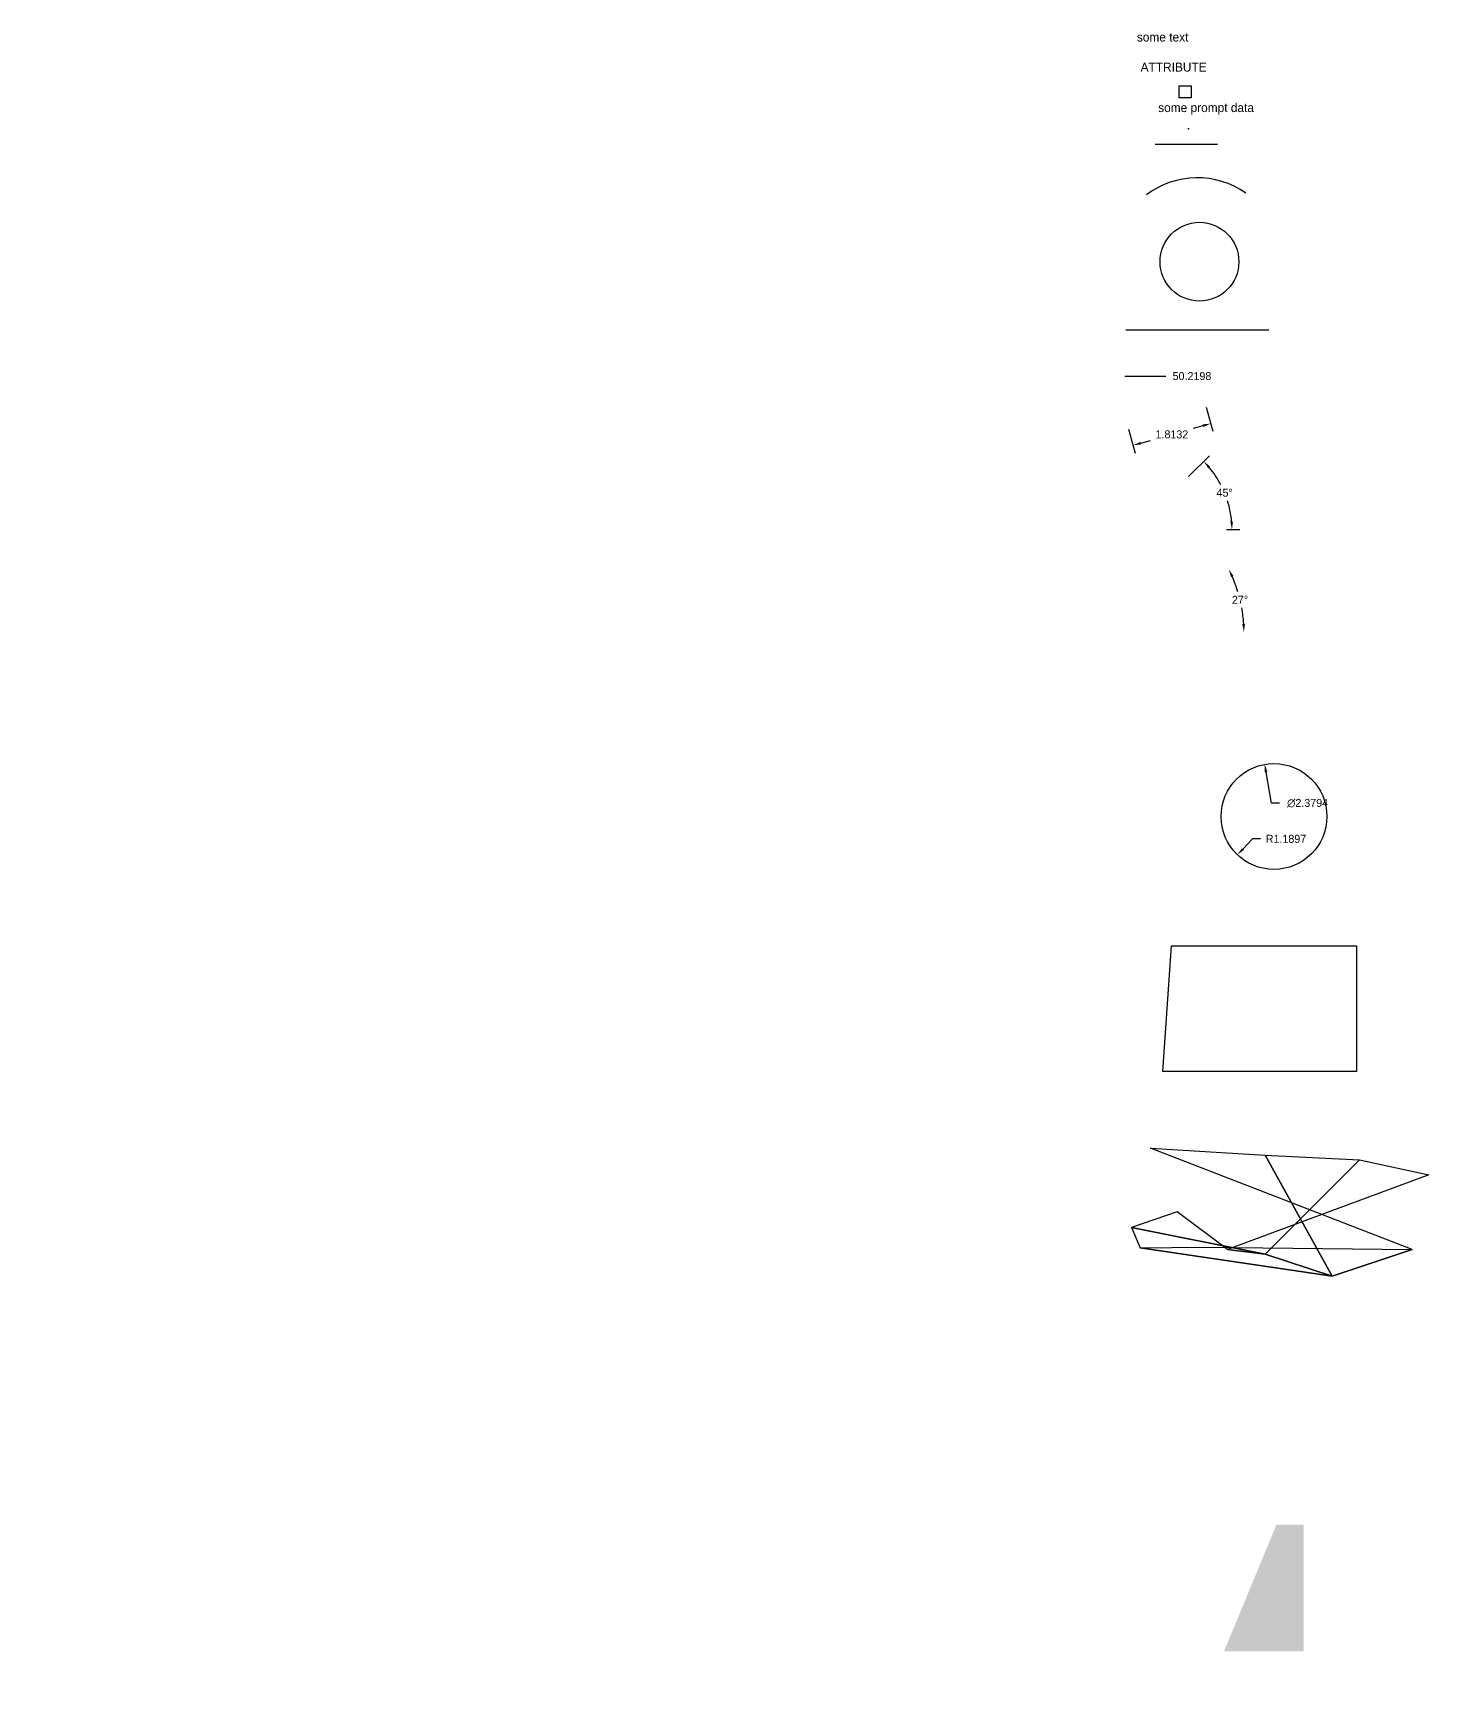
# Model space of a CAD drawing. Header units: inches. Extents: x 0 to 36.5, y -16.7 to 57.9.
# Drawn here: x 0 to 31.39, y 20.62 to 57.93 of the extents above; entities that cross this region are included whole.
import ezdxf

# ---------------------------------------------------------------- set-up
doc = ezdxf.new("R2010")
doc.units = ezdxf.units.IN
doc.header["$MEASUREMENT"] = 0
doc.dimstyles.get("Standard").update_dxf_attribs({"dimtxt": 0.18, "dimasz": 0.18, "dimexe": 0.18, "dimexo": 0.0625, "dimgap": 0.09, "dimtad": 0, "dimtih": 1, "dimtoh": 1, "dimdec": 4, "dimzin": 0, "dimdsep": 46, "dimtxsty": 'Standard', "dimcen": 0.09, "dimadec": 0, "dimazin": 0, "dimtfac": 1, "dimtdec": 4, "dimtofl": 0, "dimtmove": 0, "dimatfit": 3, "dimfxl": 1, "dimtolj": 1, "dimtzin": 0, "dimarcsym": 0})

# ---------------------------------------------------------------- blocks, each defined once
blk = doc.blocks.new('some block')
blk.add_lwpolyline([(-0.136, 0.272), (0.136, 0.272), (0.136, 0), (-0.136, 0)], close=True)
blk.add_attdef('ATTRIBUTE2', (-0.606, -0.319), '', height=0.2)
blk = doc.blocks.new('*D2')
at = {"color": 0, "lineweight": -2, "transparency": 16777216}
blk.add_line((24.559, 50.22), (25.481, 50.22), dxfattribs=at)
at = {"layer": 'Defpoints', "color": 0, "transparency": 16777216}
for p in [(24.497, 50.22), (25.481, 50.22), (0, 0)]:
    blk.add_point(p, dxfattribs=at)
at = {"color": 0, "transparency": 16777216, "insert": (26.066, 50.22), "char_height": 0.18, "attachment_point": 5}
blk.add_mtext('\\A1;50.2198', dxfattribs=at)
blk = doc.blocks.new('*D3')
at = {"color": 0, "lineweight": -2, "transparency": 16777216}
for p, q in [((26.384, 49.518), (26.535, 48.979)), ((24.638, 49.028), (24.789, 48.49)), ((26.313, 49.104), (26.094, 49.042)), ((24.914, 48.712), (25.134, 48.773))]:
    blk.add_line(p, q, dxfattribs=at)
at = {"color": 0, "transparency": 16777216}
for points in [[(26.305, 49.133), (26.321, 49.075), (26.487, 49.152)], [(24.906, 48.74), (24.922, 48.683), (24.741, 48.663)]]:
    blk.add_solid(points, dxfattribs=at)
at = {"layer": 'Defpoints', "color": 0, "transparency": 16777216}
for p in [(26.367, 49.578), (24.621, 49.088), (26.487, 49.152)]:
    blk.add_point(p, dxfattribs=at)
at = {"color": 0, "transparency": 16777216, "insert": (25.614, 48.908), "char_height": 0.18, "attachment_point": 5}
blk.add_mtext('\\A1;1.8132', dxfattribs=at)
blk = doc.blocks.new('*D4')
at = {"color": 0, "lineweight": -2, "transparency": 16777216}
for p, q in [((25.99, 47.959), (26.458, 48.427)), ((26.844, 46.766), (27.146, 46.766))]:
    blk.add_line(p, q, dxfattribs=at)
for start, end in [(27.7543, 40.2432), (4.7568, 17.4387)]:
    blk.add_arc((24.797, 46.766), 2.169, start, end, dxfattribs=at)
at = {"color": 0, "transparency": 16777216}
for points in [[(26.431, 48.147), (26.475, 48.188), (26.331, 48.3)], [(26.988, 46.947), (26.929, 46.945), (26.966, 46.766)]]:
    blk.add_solid(points, dxfattribs=at)
at = {"layer": 'Defpoints', "color": 0, "transparency": 16777216}
for p in [(25.946, 47.915), (26.892, 47.328), (24.797, 46.766), (26.782, 46.766)]:
    blk.add_point(p, dxfattribs=at)
at = {"color": 0, "transparency": 16777216, "insert": (26.801, 47.596), "char_height": 0.18, "attachment_point": 5}
blk.add_mtext('\\A1;45°', dxfattribs=at)
blk = doc.blocks.new('*D5')
at = {"color": 0, "lineweight": -2, "transparency": 16777216}
for start, end in [(16.9575, 23.6961), (3.3255, 10.1133)]:
    blk.add_arc((24.132, 44.463), 3.102, start, end, dxfattribs=at)
at = {"color": 0, "transparency": 16777216}
for points in [[(26.945, 45.697), (26.999, 45.723), (26.895, 45.872)], [(27.258, 44.644), (27.198, 44.642), (27.233, 44.463)]]:
    blk.add_solid(points, dxfattribs=at)
at = {"layer": 'Defpoints', "color": 0, "transparency": 16777216}
for p in [(28.389, 46.635), (27.195, 44.949), (24.132, 44.463), (24.132, 44.463), (28.703, 44.463)]:
    blk.add_point(p, dxfattribs=at)
at = {"color": 0, "transparency": 16777216, "insert": (27.147, 45.188), "char_height": 0.18, "attachment_point": 5}
blk.add_mtext('\\A1;27°', dxfattribs=at)
blk = doc.blocks.new('*D6')
at = {"color": 0, "lineweight": -2, "transparency": 16777216}
for p, q in [((27.857, 40.613), (27.734, 41.307)), ((28.037, 40.613), (27.857, 40.613))]:
    blk.add_line(p, q, dxfattribs=at)
at = {"color": 0, "transparency": 16777216}
blk.add_solid([(27.764, 41.312), (27.705, 41.302), (27.703, 41.485)], dxfattribs=at)
at = {"layer": 'Defpoints', "color": 0, "transparency": 16777216}
for p in [(27.703, 41.485), (28.117, 39.141)]:
    blk.add_point(p, dxfattribs=at)
at = {"color": 0, "transparency": 16777216, "insert": (28.667, 40.613), "char_height": 0.18, "attachment_point": 5}
blk.add_mtext('\\A1;∅2.3794', dxfattribs=at)
blk = doc.blocks.new('*D7')
at = {"color": 0, "lineweight": -2, "transparency": 16777216}
for p, q in [((27.431, 39.81), (27.214, 39.582)), ((27.611, 39.81), (27.431, 39.81))]:
    blk.add_line(p, q, dxfattribs=at)
at = {"color": 0, "transparency": 16777216}
blk.add_solid([(27.192, 39.603), (27.235, 39.561), (27.089, 39.452)], dxfattribs=at)
at = {"layer": 'Defpoints', "color": 0, "transparency": 16777216}
for p in [(27.91, 40.313), (27.089, 39.452)]:
    blk.add_point(p, dxfattribs=at)
at = {"color": 0, "transparency": 16777216, "insert": (28.181, 39.81), "char_height": 0.18, "attachment_point": 5}
blk.add_mtext('\\A1;R1.1897', dxfattribs=at)

msp = doc.modelspace()

# ---------------------------------------------------------------- linework, layer by layer
msp.add_line((24.57558, 51.26075), (27.79424, 51.26075))
msp.add_lwpolyline([(25.23668, 55.43891), (26.6385, 55.43891)])
for centre, radius in [((26.23368, 52.79373), 0.88612), ((27.91002, 40.31293), 1.1897)]:
    msp.add_circle(centre, radius)
msp.add_arc((26.19032, 52.78748), 1.8949, 54.920609, 127.133315)
msp.add_point((25.98765, 55.77914))
msp.add_trace([(28.58113, 21.53592), (28.58113, 24.38469), (26.78792, 21.53592), (27.96792, 24.38469)])
msp.add_3dface([(25.6082, 37.40296), (29.76633, 37.40296), (29.76633, 34.57369), (25.41356, 34.57369)])

# ---------------------------------------------------------------- block references
msp.add_blockref('some block', (25.91133, 56.47892)).add_auto_attribs({'ATTRIBUTE2': 'some prompt data'})

# ---------------------------------------------------------------- texts
msp.add_text('some text', height=0.2).set_placement((24.82602, 57.74671))
msp.add_attdef('ATTRIBUTE', (24.9106, 57.07146), '####', height=0.2)

# ---------------------------------------------------------------- dimensions: what is measured, and where the dimension line sits
dim = msp.add_ordinate_dim(feature_location=(24.49652, 50.21982), offset=(0.98422, 0), dtype=0, origin=(0, 0), dimstyle='Standard')
dim.commit()
dim.dimension.update_dxf_attribs({"geometry": '*D2', "text_midpoint": (26.06574, 50.21982)})
dim = msp.add_aligned_dim(p1=(24.62139, 49.08842), p2=(26.36725, 49.57795), distance=-0.44188, dimstyle='Standard')
dim.commit()
dim.dimension.update_dxf_attribs({"geometry": '*D3', "text_midpoint": (25.61362, 48.90772)})
dim = msp.add_angular_dim_3p(base=(26.89206, 47.32758), center=(24.79724, 46.76627), p1=(26.78174, 46.76627), p2=(25.94615, 47.91518), dimstyle='Standard')
dim.commit()
dim.dimension.update_dxf_attribs({"geometry": '*D4', "text_midpoint": (26.80087, 47.5962)})
dim = msp.add_angular_dim_2l(base=(27.19497, 44.94887), line1=((24.13153, 44.46328), (28.70343, 44.46328)), line2=((24.13153, 44.46328), (28.38942, 46.6348)), dimstyle='Standard')
dim.commit()
dim.dimension.update_dxf_attribs({"geometry": '*D5', "text_midpoint": (27.14738, 45.18792)})
dim = msp.add_diameter_dim_2p(p1=(28.1169, 39.14136), p2=(27.70314, 41.4845), dimstyle='Standard')
dim.commit()
dim.dimension.update_dxf_attribs({"geometry": '*D6', "text_midpoint": (28.66711, 40.61256), "dimtype": 163})
dim = msp.add_radius_dim(center=(27.91002, 40.31293), mpoint=(27.08935, 39.4516), dimstyle='Standard')
dim.commit()
dim.dimension.update_dxf_attribs({"geometry": '*D7', "text_midpoint": (28.18116, 39.81034), "dimtype": 164})

# ---------------------------------------------------------------- meshes
mesh = msp.add_polymesh((3, 4))
for k, corner in enumerate([(25.1299, 32.85281), (27.71326, 32.69366), (29.83656, 32.58757), (31.39365, 32.25159), (31.02207, 30.57171), (29.21726, 29.97049), (27.71326, 30.46561), (26.86394, 30.57171), (26.31542, 30.62476), (24.89988, 30.60708), (24.70524, 31.06683), (25.73151, 31.42049)]):
    mesh.set_mesh_vertex(divmod(k, 4), corner)

doc.saveas('drawing.dxf')
